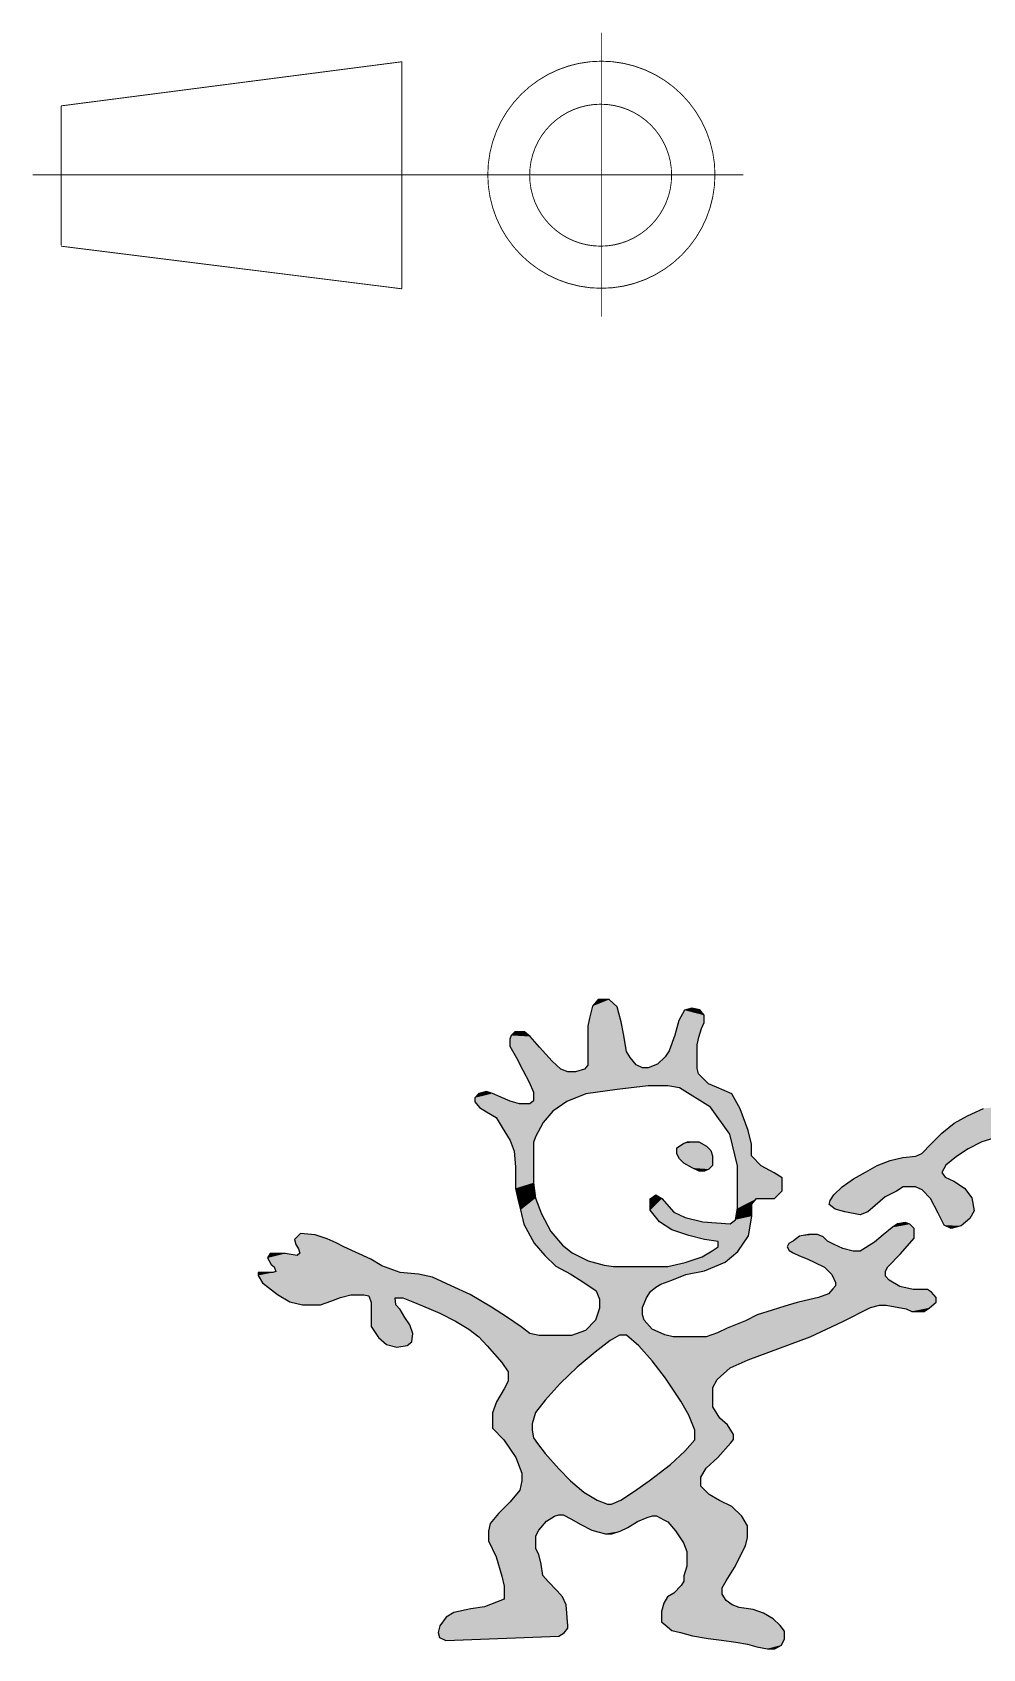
# Model space of a CAD drawing. Header units: millimetres. Extents: x 0 to 420, y 0 to 297.
# Drawn here: x 234.74 to 251.47, y 39.04 to 67.51 of the extents above; entities that cross this region are included whole.
import ezdxf

# ---------------------------------------------------------------- set-up
doc = ezdxf.new("R2010")
doc.units = ezdxf.units.MM
doc.header["$LTSCALE"] = 23.1
doc.linetypes.add('CENTER', pattern=[0.6, 0.375, -0.075, 0.075, -0.075])
doc.layers.get('0').update_dxf_attribs({"linetype": 'CONTINUOUS'})
doc.layers.add('DEFAULT_1', color=7, linetype='CENTER')

# ---------------------------------------------------------------- blocks, each defined once
blk = doc.blocks.new('SYMBOL_0_BL0', base_point=(251.187, 45.021))
at = {"color": 2, "linetype": 'CONTINUOUS'}
for p, q in [((244.698, 50.473), (244.602, 50.357)), ((244.891, 50.473), (244.698, 50.473)), ((245.032, 50.344), (244.891, 50.473)), ((244.55, 50.145), (244.518, 50.003)), ((244.602, 50.357), (244.55, 50.145)), ((245.064, 50.235), (245.032, 50.344)), ((245.104, 50.08), (245.064, 50.235)), ((246.119, 50.106), (246.049, 49.849)), ((246.222, 50.286), (246.119, 50.106)), ((246.351, 50.324), (246.222, 50.286)), ((246.492, 50.292), (246.351, 50.324)), ((246.569, 50.196), (246.492, 50.292)), ((246.569, 50.068), (246.569, 50.196)), ((243.169, 49.842), (243.143, 49.778)), ((243.233, 49.907), (243.169, 49.842)), ((243.4, 49.907), (243.233, 49.907)), ((243.503, 49.823), (243.4, 49.907)), ((243.664, 49.637), (243.503, 49.823)), ((244.518, 50.003), (244.518, 49.444)), ((245.143, 49.868), (245.104, 50.08)), ((245.2, 49.56), (245.143, 49.868)), ((246.049, 49.849), (245.952, 49.573)), ((246.473, 49.811), (246.518, 49.965)), ((246.518, 49.965), (246.569, 50.068)), ((243.143, 49.778), (243.143, 49.65)), ((243.143, 49.65), (243.259, 49.45)), ((243.888, 49.386), (243.664, 49.637)), ((245.265, 49.451), (245.2, 49.56)), ((245.952, 49.573), (245.882, 49.464)), ((246.441, 49.675), (246.473, 49.811)), ((246.441, 49.257), (246.441, 49.675)), ((243.259, 49.45), (243.374, 49.232)), ((244.043, 49.245), (243.888, 49.386)), ((244.518, 49.316), (244.46, 49.245)), ((244.518, 49.444), (244.518, 49.316)), ((245.368, 49.323), (245.265, 49.451)), ((245.483, 49.271), (245.368, 49.323)), ((245.58, 49.271), (245.483, 49.271)), ((245.747, 49.335), (245.58, 49.271)), ((245.882, 49.464), (245.747, 49.335)), ((246.467, 49.167), (246.441, 49.257)), ((243.374, 49.232), (243.484, 49.02)), ((243.484, 49.02), (243.561, 48.84)), ((244.165, 49.2), (244.043, 49.245)), ((244.3, 49.2), (244.165, 49.2)), ((244.46, 49.245), (244.3, 49.2)), ((246.64, 48.987), (246.467, 49.167)), ((246.781, 48.93), (246.64, 48.987)), ((242.596, 48.82), (242.526, 48.743)), ((242.526, 48.743), (242.526, 48.672)), ((242.731, 48.852), (242.596, 48.82)), ((242.84, 48.82), (242.731, 48.852)), ((242.975, 48.762), (242.84, 48.82)), ((243.149, 48.685), (242.975, 48.762)), ((243.316, 48.64), (243.149, 48.685)), ((243.561, 48.693), (243.496, 48.64)), ((243.561, 48.84), (243.561, 48.693)), ((244.146, 48.677), (243.902, 48.508)), ((244.484, 48.815), (244.146, 48.677)), ((245.035, 48.89), (244.484, 48.815)), ((245.581, 48.952), (245.035, 48.89)), ((245.924, 48.953), (245.581, 48.952)), ((246.133, 48.918), (245.924, 48.953)), ((246.679, 48.579), (246.133, 48.918)), ((247.051, 48.814), (246.781, 48.93)), ((247.199, 48.551), (247.051, 48.814)), ((242.526, 48.672), (242.609, 48.57)), ((242.609, 48.57), (242.731, 48.499)), ((242.731, 48.499), (242.905, 48.396)), ((242.905, 48.396), (243.008, 48.223)), ((243.496, 48.64), (243.316, 48.64)), ((243.902, 48.508), (243.732, 48.308)), ((247.021, 48.104), (246.679, 48.579)), ((247.341, 48.17), (247.199, 48.551)), ((250.967, 48.295), (251.203, 48.427)), ((251.203, 48.427), (251.487, 48.558)), ((243.008, 48.223), (243.149, 47.992)), ((243.732, 48.308), (243.595, 48.059)), ((247.399, 47.926), (247.341, 48.17)), ((250.564, 47.933), (250.752, 48.122)), ((250.752, 48.122), (250.967, 48.295)), ((243.149, 47.992), (243.22, 47.804)), ((243.595, 48.059), (243.559, 47.957)), ((243.559, 47.957), (243.559, 47.246)), ((246.087, 47.862), (246.204, 47.94)), ((246.087, 47.754), (246.087, 47.862)), ((246.204, 47.94), (246.275, 47.966)), ((246.275, 47.966), (246.473, 47.966)), ((246.473, 47.966), (246.609, 47.891)), ((246.609, 47.891), (246.684, 47.815)), ((247.155, 47.548), (247.021, 48.104)), ((247.399, 47.721), (247.399, 47.926)), ((250.398, 47.76), (250.564, 47.933)), ((251.217, 47.843), (251.009, 47.712)), ((251.453, 47.968), (251.217, 47.843)), ((251.744, 48.058), (251.453, 47.968)), ((243.22, 47.804), (243.245, 47.528)), ((246.134, 47.669), (246.087, 47.754)), ((246.211, 47.594), (246.134, 47.669)), ((246.354, 47.508), (246.211, 47.594)), ((246.714, 47.55), (246.649, 47.488)), ((246.684, 47.815), (246.714, 47.72)), ((246.714, 47.72), (246.714, 47.55)), ((247.155, 46.797), (247.155, 47.548)), ((247.572, 47.547), (247.399, 47.721)), ((247.797, 47.425), (247.572, 47.547)), ((249.406, 47.434), (249.614, 47.552)), ((249.614, 47.552), (249.843, 47.642)), ((249.843, 47.642), (250.065, 47.69)), ((250.065, 47.69), (250.294, 47.718)), ((250.294, 47.718), (250.398, 47.76)), ((250.822, 47.559), (250.752, 47.428)), ((251.009, 47.712), (250.822, 47.559)), ((243.245, 47.528), (243.245, 47.149)), ((246.48, 47.453), (246.354, 47.508)), ((246.575, 47.453), (246.48, 47.453)), ((246.649, 47.488), (246.575, 47.453)), ((247.938, 47.335), (247.797, 47.425)), ((247.938, 47.104), (247.938, 47.335)), ((248.997, 47.177), (249.198, 47.316)), ((249.198, 47.316), (249.406, 47.434)), ((250.752, 47.428), (250.808, 47.344)), ((250.808, 47.344), (250.96, 47.275)), ((250.96, 47.275), (251.148, 47.15)), ((243.245, 47.149), (243.278, 46.987)), ((243.278, 46.987), (243.335, 46.769)), ((243.559, 47.246), (243.595, 46.975)), ((243.595, 46.975), (243.701, 46.7)), ((245.617, 46.962), (245.715, 47.037)), ((245.715, 47.037), (245.821, 46.97)), ((245.821, 46.97), (246.03, 46.731)), ((247.803, 46.968), (247.938, 47.104)), ((248.782, 46.935), (248.851, 47.032)), ((248.851, 47.032), (248.997, 47.177)), ((249.753, 46.997), (249.58, 46.844)), ((249.954, 47.101), (249.753, 46.997)), ((250.072, 47.177), (249.954, 47.101)), ((250.287, 47.177), (250.072, 47.177)), ((250.405, 47.121), (250.287, 47.177)), ((250.551, 46.969), (250.405, 47.121)), ((250.689, 46.713), (250.551, 46.969)), ((251.148, 47.15), (251.279, 46.984)), ((251.279, 46.984), (251.321, 46.755)), ((243.335, 46.769), (243.393, 46.518)), ((243.701, 46.7), (243.866, 46.388)), ((245.617, 46.762), (245.617, 46.962)), ((245.781, 46.557), (245.617, 46.762)), ((246.03, 46.731), (246.234, 46.633)), ((247.119, 46.597), (247.155, 46.797)), ((247.405, 46.872), (247.488, 46.968)), ((247.405, 46.66), (247.405, 46.872)), ((247.488, 46.968), (247.803, 46.968)), ((248.768, 46.865), (248.782, 46.935)), ((248.873, 46.782), (248.768, 46.865)), ((249.046, 46.733), (248.873, 46.782)), ((249.316, 46.685), (249.046, 46.733)), ((249.448, 46.733), (249.316, 46.685)), ((249.58, 46.844), (249.448, 46.733)), ((250.793, 46.498), (250.689, 46.713)), ((251.321, 46.755), (251.245, 46.617)), ((243.393, 46.518), (243.573, 46.184)), ((245.995, 46.419), (245.781, 46.557)), ((246.297, 46.317), (245.995, 46.419)), ((246.234, 46.633), (246.545, 46.562)), ((246.545, 46.562), (247.022, 46.526)), ((247.022, 46.526), (247.119, 46.597)), ((247.347, 46.313), (247.405, 46.66)), ((249.874, 46.46), (249.72, 46.332)), ((249.971, 46.525), (249.874, 46.46)), ((250.105, 46.55), (249.971, 46.525)), ((250.189, 46.518), (250.105, 46.55)), ((250.266, 46.441), (250.189, 46.518)), ((250.266, 46.274), (250.266, 46.441)), ((250.918, 46.442), (250.793, 46.498)), ((251.091, 46.491), (250.918, 46.442)), ((251.245, 46.617), (251.091, 46.491)), ((239.457, 46.355), (239.354, 46.247)), ((239.354, 46.247), (239.375, 46.16)), ((239.375, 46.16), (239.421, 46.083)), ((239.719, 46.329), (239.457, 46.355)), ((239.925, 46.262), (239.719, 46.329)), ((240.084, 46.191), (239.925, 46.262)), ((240.223, 46.119), (240.084, 46.191)), ((240.696, 45.903), (240.223, 46.119)), ((243.573, 46.184), (243.759, 45.966)), ((243.866, 46.388), (244.07, 46.148)), ((244.07, 46.148), (244.239, 46.011)), ((246.572, 46.25), (246.297, 46.317)), ((246.812, 46.215), (246.572, 46.25)), ((246.71, 46.046), (246.812, 46.117)), ((246.812, 46.117), (246.812, 46.215)), ((247.16, 46.037), (247.347, 46.313)), ((248.055, 46.178), (248.029, 46.12)), ((248.029, 46.12), (248.061, 46.056)), ((248.138, 46.223), (248.055, 46.178)), ((248.247, 46.307), (248.138, 46.223)), ((248.402, 46.339), (248.247, 46.307)), ((248.562, 46.339), (248.402, 46.339)), ((248.659, 46.294), (248.562, 46.339)), ((248.736, 46.217), (248.659, 46.294)), ((248.858, 46.159), (248.736, 46.217)), ((249.006, 46.088), (248.858, 46.159)), ((249.566, 46.203), (249.315, 46.043)), ((249.72, 46.332), (249.566, 46.203)), ((250.022, 45.998), (250.266, 46.274)), ((238.927, 46), (238.875, 45.923)), ((238.875, 45.923), (238.942, 45.81)), ((239.045, 46), (238.927, 46)), ((239.189, 46), (239.045, 46)), ((239.401, 45.964), (239.189, 46)), ((239.447, 46.005), (239.401, 45.964)), ((239.421, 46.083), (239.447, 46.005)), ((240.892, 45.784), (240.696, 45.903)), ((243.759, 45.966), (243.952, 45.78)), ((244.239, 46.011), (244.523, 45.873)), ((244.523, 45.873), (244.803, 45.798)), ((245.924, 45.771), (246.234, 45.842)), ((246.234, 45.842), (246.532, 45.944)), ((246.532, 45.944), (246.71, 46.046)), ((246.575, 45.695), (246.936, 45.85)), ((246.936, 45.85), (247.16, 46.037)), ((248.061, 46.056), (248.132, 46.011)), ((248.132, 46.011), (248.247, 45.96)), ((248.247, 45.96), (248.382, 45.908)), ((248.382, 45.908), (248.517, 45.844)), ((248.517, 45.844), (248.684, 45.761)), ((249.187, 46.043), (249.006, 46.088)), ((249.315, 46.043), (249.187, 46.043)), ((249.803, 45.767), (250.022, 45.998)), ((238.798, 45.666), (238.711, 45.666)), ((238.711, 45.666), (238.711, 45.615)), ((238.711, 45.615), (238.788, 45.486)), ((238.891, 45.666), (238.798, 45.666)), ((238.973, 45.666), (238.891, 45.666)), ((238.942, 45.81), (238.994, 45.764)), ((239.024, 45.687), (238.973, 45.666)), ((238.994, 45.764), (239.024, 45.687)), ((241.212, 45.666), (240.892, 45.784)), ((241.535, 45.635), (241.212, 45.666)), ((241.782, 45.583), (241.535, 45.635)), ((242.111, 45.434), (241.782, 45.583)), ((243.952, 45.78), (244.209, 45.645)), ((244.209, 45.645), (244.415, 45.516)), ((244.803, 45.798), (244.972, 45.771)), ((244.972, 45.771), (245.924, 45.771)), ((245.997, 45.534), (246.241, 45.631)), ((246.241, 45.631), (246.575, 45.695)), ((248.684, 45.761), (248.813, 45.631)), ((248.813, 45.631), (248.878, 45.49)), ((249.758, 45.689), (249.803, 45.767)), ((249.758, 45.605), (249.758, 45.689)), ((249.823, 45.534), (249.758, 45.605)), ((238.788, 45.486), (239.056, 45.28)), ((239.056, 45.28), (239.272, 45.151)), ((240.161, 45.228), (240.346, 45.275)), ((240.346, 45.275), (240.573, 45.275)), ((240.573, 45.275), (240.66, 45.254)), ((242.446, 45.28), (242.111, 45.434)), ((242.821, 45.059), (242.446, 45.28)), ((244.415, 45.516), (244.665, 45.343)), ((244.665, 45.343), (244.725, 45.197)), ((245.553, 45.219), (245.624, 45.335)), ((245.624, 45.335), (245.714, 45.406)), ((245.714, 45.406), (245.804, 45.464)), ((245.804, 45.464), (245.997, 45.534)), ((248.755, 45.291), (248.582, 45.226)), ((248.833, 45.381), (248.755, 45.291)), ((248.878, 45.432), (248.833, 45.381)), ((248.878, 45.49), (248.878, 45.432)), ((250.009, 45.419), (249.823, 45.534)), ((250.247, 45.367), (250.009, 45.419)), ((250.497, 45.367), (250.247, 45.367)), ((250.568, 45.322), (250.497, 45.367)), ((250.651, 45.226), (250.568, 45.322)), ((239.272, 45.151), (239.493, 45.1)), ((239.493, 45.1), (239.812, 45.1)), ((239.812, 45.1), (239.992, 45.162)), ((239.992, 45.162), (240.161, 45.228)), ((240.66, 45.254), (240.701, 45.141)), ((240.701, 45.141), (240.701, 44.884)), ((241.126, 45.219), (241.26, 45.219)), ((241.139, 45.095), (241.126, 45.219)), ((241.211, 45.013), (241.139, 45.095)), ((241.298, 44.874), (241.211, 45.013)), ((241.26, 45.219), (241.434, 45.149)), ((241.434, 45.149), (241.607, 45.08)), ((241.607, 45.08), (241.91, 44.948)), ((243.083, 44.884), (242.821, 45.059)), ((244.725, 45.038), (244.653, 44.827)), ((244.725, 45.197), (244.725, 45.038)), ((245.483, 45.052), (245.553, 45.219)), ((245.483, 44.924), (245.483, 45.052)), ((247.765, 45.002), (247.502, 44.924)), ((247.984, 45.072), (247.765, 45.002)), ((248.202, 45.136), (247.984, 45.072)), ((248.428, 45.194), (248.202, 45.136)), ((248.582, 45.226), (248.428, 45.194)), ((249.006, 44.802), (249.494, 45.052)), ((249.494, 45.052), (249.654, 45.091)), ((249.654, 45.091), (249.77, 45.091)), ((249.77, 45.091), (250.125, 45.027)), ((250.125, 45.027), (250.221, 44.982)), ((250.221, 44.982), (250.439, 44.982)), ((250.439, 44.982), (250.536, 45.046)), ((250.536, 45.046), (250.651, 45.143)), ((250.651, 45.143), (250.651, 45.226)), ((240.701, 44.884), (240.701, 44.714)), ((240.701, 44.714), (240.83, 44.524)), ((241.381, 44.745), (241.298, 44.874)), ((241.437, 44.591), (241.381, 44.745)), ((241.91, 44.948), (242.187, 44.807)), ((242.187, 44.807), (242.422, 44.671)), ((243.342, 44.709), (243.083, 44.884)), ((243.496, 44.591), (243.342, 44.709)), ((244.653, 44.827), (244.478, 44.647)), ((245.508, 44.828), (245.483, 44.924)), ((245.65, 44.667), (245.508, 44.828)), ((247.295, 44.815), (246.974, 44.686)), ((247.502, 44.924), (247.295, 44.815)), ((248.434, 44.532), (249.006, 44.802)), ((240.83, 44.524), (240.974, 44.401)), ((241.339, 44.38), (241.417, 44.447)), ((241.417, 44.447), (241.437, 44.591)), ((242.422, 44.671), (242.599, 44.536)), ((242.599, 44.536), (242.748, 44.377)), ((243.661, 44.555), (243.496, 44.591)), ((243.99, 44.555), (243.661, 44.555)), ((244.231, 44.555), (243.99, 44.555)), ((244.478, 44.647), (244.231, 44.555)), ((244.909, 44.468), (244.645, 44.264)), ((245.078, 44.565), (244.909, 44.468)), ((245.201, 44.566), (245.078, 44.565)), ((245.414, 44.373), (245.201, 44.566)), ((245.875, 44.571), (245.65, 44.667)), ((246.023, 44.532), (245.875, 44.571)), ((246.601, 44.532), (246.023, 44.532)), ((246.801, 44.603), (246.601, 44.532)), ((246.974, 44.686), (246.801, 44.603)), ((247.34, 44.127), (248.434, 44.532)), ((240.974, 44.401), (241.154, 44.35)), ((241.154, 44.35), (241.339, 44.38)), ((242.748, 44.377), (243.002, 44.083)), ((244.645, 44.264), (244.331, 43.999)), ((245.652, 44.114), (245.414, 44.373)), ((247.025, 43.986), (247.34, 44.127)), ((243.002, 44.083), (243.115, 43.919)), ((243.115, 43.919), (243.115, 43.752)), ((244.331, 43.999), (244.03, 43.71)), ((245.886, 43.807), (245.652, 44.114)), ((246.794, 43.78), (247.025, 43.986)), ((243.043, 43.616), (242.912, 43.389)), ((243.115, 43.752), (243.043, 43.616)), ((244.03, 43.71), (243.765, 43.421)), ((246.153, 43.4), (245.886, 43.807)), ((246.717, 43.644), (246.794, 43.78)), ((246.717, 43.303), (246.717, 43.644)), ((242.912, 43.389), (242.84, 43.198)), ((243.765, 43.421), (243.597, 43.204)), ((246.297, 43.157), (246.153, 43.4)), ((246.845, 43.104), (246.717, 43.303)), ((242.84, 43.198), (242.84, 42.925)), ((243.597, 43.204), (243.537, 43)), ((243.537, 43), (243.537, 42.891)), ((246.402, 42.888), (246.297, 43.157)), ((246.98, 42.982), (246.845, 43.104)), ((242.84, 42.925), (243.041, 42.717)), ((243.041, 42.717), (243.249, 42.41)), ((243.537, 42.891), (243.561, 42.755)), ((243.561, 42.755), (243.632, 42.654)), ((246.228, 42.521), (246.402, 42.72)), ((246.402, 42.72), (246.402, 42.888)), ((247.083, 42.815), (246.98, 42.982)), ((247.038, 42.667), (247.083, 42.725)), ((247.083, 42.725), (247.083, 42.815)), ((243.632, 42.654), (243.766, 42.482)), ((243.766, 42.482), (244.01, 42.208)), ((245.975, 42.288), (246.228, 42.521)), ((246.807, 42.41), (247.038, 42.667)), ((243.249, 42.41), (243.355, 42.135)), ((243.355, 42.135), (243.355, 41.999)), ((244.01, 42.208), (244.213, 41.995)), ((245.597, 41.995), (245.975, 42.288)), ((246.505, 42.062), (246.601, 42.218)), ((246.601, 42.218), (246.807, 42.41)), ((243.355, 41.999), (243.323, 41.832)), ((244.213, 41.995), (244.446, 41.797)), ((245.324, 41.807), (245.597, 41.995)), ((246.505, 41.901), (246.505, 42.062)), ((246.653, 41.76), (246.505, 41.901)), ((243.152, 41.628), (242.944, 41.424)), ((243.323, 41.832), (243.152, 41.628)), ((244.446, 41.797), (244.684, 41.658)), ((244.684, 41.658), (244.863, 41.588)), ((244.863, 41.588), (244.932, 41.588)), ((244.932, 41.588), (245.101, 41.658)), ((245.101, 41.658), (245.324, 41.807)), ((246.839, 41.651), (246.653, 41.76)), ((247.051, 41.548), (246.839, 41.651)), ((242.944, 41.424), (242.799, 41.246)), ((243.657, 41.131), (243.791, 41.285)), ((243.791, 41.285), (243.933, 41.375)), ((243.933, 41.375), (244.01, 41.401)), ((244.01, 41.401), (244.081, 41.401)), ((244.081, 41.401), (244.228, 41.324)), ((244.228, 41.324), (244.383, 41.234)), ((245.225, 41.176), (245.393, 41.279)), ((245.393, 41.279), (245.56, 41.35)), ((245.56, 41.35), (245.656, 41.382)), ((245.656, 41.382), (245.727, 41.382)), ((245.727, 41.382), (245.855, 41.311)), ((245.855, 41.311), (245.926, 41.273)), ((247.231, 41.375), (247.051, 41.548)), ((247.327, 41.208), (247.231, 41.375)), ((242.799, 41.246), (242.768, 41.109)), ((242.768, 41.109), (242.768, 40.941)), ((243.605, 41.028), (243.657, 41.131)), ((243.605, 40.802), (243.605, 41.028)), ((244.383, 41.234), (244.588, 41.131)), ((244.588, 41.131), (244.691, 41.099)), ((244.691, 41.099), (244.826, 41.067)), ((244.826, 41.067), (244.942, 41.067)), ((244.942, 41.067), (245.089, 41.112)), ((245.089, 41.112), (245.225, 41.176)), ((245.926, 41.273), (246.061, 41.118)), ((246.061, 41.118), (246.202, 40.905)), ((247.295, 40.855), (247.327, 41.002)), ((247.327, 41.002), (247.327, 41.208)), ((242.768, 40.941), (242.901, 40.661)), ((243.657, 40.699), (243.605, 40.802)), ((246.202, 40.905), (246.26, 40.751)), ((246.26, 40.751), (246.26, 40.494)), ((247.103, 40.474), (247.295, 40.855)), ((242.901, 40.661), (243.003, 40.317)), ((243.695, 40.532), (243.657, 40.699)), ((243.727, 40.333), (243.695, 40.532)), ((246.26, 40.494), (246.209, 40.327)), ((246.955, 40.237), (247.103, 40.474)), ((243.003, 40.317), (243.043, 40.145)), ((243.043, 40.145), (243.043, 39.915)), ((243.817, 40.224), (243.727, 40.333)), ((243.978, 40.063), (243.817, 40.224)), ((246.164, 40.154), (246.035, 40.019)), ((246.209, 40.231), (246.164, 40.154)), ((246.209, 40.327), (246.209, 40.231)), ((246.884, 40.115), (246.955, 40.237)), ((243.043, 39.915), (242.7, 39.776)), ((244.074, 39.954), (243.978, 40.063)), ((244.138, 39.813), (244.074, 39.954)), ((245.92, 39.955), (245.855, 39.846)), ((246.035, 40.019), (245.92, 39.955)), ((246.884, 39.999), (246.884, 40.115)), ((246.955, 39.89), (246.884, 39.999)), ((247.058, 39.813), (246.955, 39.89)), ((242.023, 39.594), (241.914, 39.447)), ((242.158, 39.678), (242.023, 39.594)), ((242.458, 39.743), (242.158, 39.678)), ((242.7, 39.776), (242.458, 39.743)), ((244.164, 39.447), (244.138, 39.813)), ((245.855, 39.846), (245.817, 39.697)), ((245.817, 39.697), (245.817, 39.517)), ((247.18, 39.768), (247.058, 39.813)), ((247.43, 39.729), (247.18, 39.768)), ((247.61, 39.665), (247.43, 39.729)), ((247.784, 39.569), (247.61, 39.665)), ((247.906, 39.453), (247.784, 39.569)), ((241.914, 39.447), (241.882, 39.325)), ((241.882, 39.325), (241.908, 39.241)), ((244.01, 39.26), (244.1, 39.318)), ((244.1, 39.318), (244.164, 39.402)), ((244.164, 39.402), (244.164, 39.447)), ((245.817, 39.517), (245.881, 39.459)), ((245.881, 39.459), (245.997, 39.363)), ((245.997, 39.363), (246.151, 39.325)), ((246.151, 39.325), (246.363, 39.267)), ((247.983, 39.35), (247.906, 39.453)), ((247.983, 39.215), (247.983, 39.35)), ((241.908, 39.241), (242.017, 39.183)), ((242.017, 39.183), (244.01, 39.26)), ((246.363, 39.267), (246.634, 39.222)), ((246.634, 39.222), (246.871, 39.19)), ((246.871, 39.19), (247.122, 39.158)), ((247.122, 39.158), (247.328, 39.119)), ((247.328, 39.119), (247.495, 39.074)), ((247.495, 39.074), (247.681, 39.042)), ((247.681, 39.042), (247.81, 39.042)), ((247.81, 39.042), (247.925, 39.106)), ((247.925, 39.106), (247.983, 39.215))]:
    blk.add_line(p, q, dxfattribs=at)
at = {"color": 7, "linetype": 'CONTINUOUS'}
for points in [[(244.602, 50.357), (244.698, 50.473), (244.891, 50.473)], [(244.891, 50.473), (245.032, 50.344), (244.602, 50.357)], [(244.518, 50.003), (244.55, 50.145), (245.104, 50.08)], [(244.55, 50.145), (244.602, 50.357), (245.032, 50.344)], [(245.064, 50.235), (244.55, 50.145), (245.032, 50.344)], [(245.064, 50.235), (245.104, 50.08), (244.55, 50.145)], [(246.049, 49.849), (246.119, 50.106), (246.569, 50.068)], [(246.119, 50.106), (246.222, 50.286), (246.569, 50.196)], [(246.569, 50.196), (246.569, 50.068), (246.119, 50.106)], [(246.222, 50.286), (246.351, 50.324), (246.492, 50.292)], [(246.492, 50.292), (246.569, 50.196), (246.222, 50.286)], [(243.143, 49.778), (243.169, 49.842), (243.503, 49.823)], [(243.143, 49.778), (243.503, 49.823), (243.143, 49.65)], [(243.503, 49.823), (243.664, 49.637), (243.143, 49.65)], [(243.169, 49.842), (243.233, 49.907), (243.4, 49.907)], [(243.4, 49.907), (243.503, 49.823), (243.169, 49.842)], [(245.104, 50.08), (245.143, 49.868), (244.518, 50.003)], [(244.518, 49.444), (244.518, 50.003), (245.143, 49.868)], [(245.2, 49.56), (244.518, 49.444), (245.143, 49.868)], [(245.952, 49.573), (246.049, 49.849), (246.473, 49.811)], [(246.518, 49.965), (246.049, 49.849), (246.569, 50.068)], [(246.518, 49.965), (246.473, 49.811), (246.049, 49.849)], [(243.259, 49.45), (243.143, 49.65), (243.664, 49.637)], [(243.664, 49.637), (243.888, 49.386), (243.259, 49.45)], [(245.265, 49.451), (244.518, 49.444), (245.2, 49.56)], [(245.882, 49.464), (246.441, 49.675), (245.747, 49.335)], [(246.441, 49.675), (246.441, 49.257), (245.747, 49.335)], [(245.952, 49.573), (246.441, 49.675), (245.882, 49.464)], [(246.441, 49.675), (245.952, 49.573), (246.473, 49.811)], [(243.374, 49.232), (243.259, 49.45), (243.888, 49.386)], [(244.043, 49.245), (243.374, 49.232), (243.888, 49.386)], [(244.46, 49.245), (246.441, 49.257), (244.3, 49.2)], [(246.441, 49.257), (246.467, 49.167), (244.3, 49.2)], [(244.46, 49.245), (244.518, 49.316), (245.483, 49.271)], [(246.441, 49.257), (244.46, 49.245), (245.58, 49.271)], [(245.58, 49.271), (244.46, 49.245), (245.483, 49.271)], [(245.265, 49.451), (245.368, 49.323), (244.518, 49.444)], [(244.518, 49.316), (244.518, 49.444), (245.368, 49.323)], [(245.368, 49.323), (245.483, 49.271), (244.518, 49.316)], [(245.58, 49.271), (245.747, 49.335), (246.441, 49.257)], [(244.043, 49.245), (244.165, 49.2), (243.374, 49.232)], [(243.484, 49.02), (243.374, 49.232), (244.165, 49.2)], [(246.467, 49.167), (243.484, 49.02), (244.3, 49.2)], [(244.3, 49.2), (243.484, 49.02), (244.165, 49.2)], [(246.467, 49.167), (246.64, 48.987), (243.484, 49.02)], [(246.64, 48.987), (245.581, 48.952), (243.484, 49.02)], [(243.561, 48.84), (243.484, 49.02), (245.581, 48.952)], [(245.924, 48.953), (245.581, 48.952), (246.64, 48.987)], [(246.64, 48.987), (246.781, 48.93), (245.924, 48.953)], [(242.975, 48.762), (242.526, 48.743), (242.84, 48.82)], [(242.526, 48.743), (242.596, 48.82), (242.84, 48.82)], [(242.975, 48.762), (243.149, 48.685), (242.526, 48.743)], [(242.526, 48.672), (242.526, 48.743), (243.149, 48.685)], [(243.149, 48.685), (243.316, 48.64), (242.526, 48.672)], [(242.731, 48.852), (242.84, 48.82), (242.596, 48.82)], [(243.496, 48.64), (244.146, 48.677), (242.609, 48.57)], [(244.146, 48.677), (243.902, 48.508), (242.609, 48.57)], [(243.496, 48.64), (243.561, 48.693), (244.146, 48.677)], [(245.035, 48.89), (243.561, 48.84), (245.581, 48.952)], [(245.035, 48.89), (244.484, 48.815), (243.561, 48.84)], [(243.561, 48.693), (243.561, 48.84), (244.484, 48.815)], [(244.484, 48.815), (244.146, 48.677), (243.561, 48.693)], [(246.133, 48.918), (245.924, 48.953), (246.781, 48.93)], [(246.781, 48.93), (247.051, 48.814), (246.133, 48.918)], [(246.679, 48.579), (246.133, 48.918), (247.051, 48.814)], [(247.051, 48.814), (247.199, 48.551), (246.679, 48.579)], [(251.203, 48.427), (253.727, 48.746), (250.967, 48.295)], [(253.727, 48.746), (253.689, 48.241), (250.967, 48.295)], [(251.487, 48.558), (253.727, 48.746), (251.203, 48.427)], [(242.609, 48.57), (242.526, 48.672), (243.316, 48.64)], [(243.496, 48.64), (242.609, 48.57), (243.316, 48.64)], [(242.731, 48.499), (242.609, 48.57), (243.902, 48.508)], [(242.731, 48.499), (243.902, 48.508), (242.905, 48.396)], [(243.902, 48.508), (243.732, 48.308), (242.905, 48.396)], [(243.008, 48.223), (242.905, 48.396), (243.732, 48.308)], [(247.021, 48.104), (246.679, 48.579), (247.199, 48.551)], [(247.341, 48.17), (247.021, 48.104), (247.199, 48.551)], [(243.732, 48.308), (243.595, 48.059), (243.008, 48.223)], [(243.149, 47.992), (243.008, 48.223), (243.595, 48.059)], [(247.341, 48.17), (247.399, 47.926), (247.021, 48.104)], [(250.564, 47.933), (250.752, 48.122), (251.98, 48.114)], [(251.744, 48.058), (250.564, 47.933), (251.98, 48.114)], [(250.752, 48.122), (250.967, 48.295), (253.689, 48.241)], [(252.376, 48.141), (250.752, 48.122), (253.689, 48.241)], [(252.376, 48.141), (251.98, 48.114), (250.752, 48.122)], [(243.595, 48.059), (243.559, 47.957), (243.149, 47.992)], [(243.22, 47.804), (243.149, 47.992), (243.559, 47.957)], [(243.22, 47.804), (243.559, 47.957), (243.245, 47.528)], [(243.559, 47.957), (243.559, 47.246), (243.245, 47.528)], [(246.087, 47.862), (246.204, 47.94), (246.609, 47.891)], [(246.609, 47.891), (246.684, 47.815), (246.087, 47.862)], [(246.087, 47.754), (246.087, 47.862), (246.684, 47.815)], [(246.204, 47.94), (246.275, 47.966), (246.473, 47.966)], [(246.473, 47.966), (246.609, 47.891), (246.204, 47.94)], [(247.155, 47.548), (247.021, 48.104), (247.399, 47.926)], [(247.399, 47.721), (247.155, 47.548), (247.399, 47.926)], [(250.398, 47.76), (251.217, 47.843), (250.294, 47.718)], [(251.217, 47.843), (251.009, 47.712), (250.294, 47.718)], [(250.398, 47.76), (250.564, 47.933), (251.217, 47.843)], [(251.453, 47.968), (250.564, 47.933), (251.744, 48.058)], [(251.453, 47.968), (251.217, 47.843), (250.564, 47.933)], [(246.684, 47.815), (246.714, 47.72), (246.087, 47.754)], [(246.134, 47.669), (246.087, 47.754), (246.714, 47.72)], [(246.134, 47.669), (246.714, 47.72), (246.211, 47.594)], [(246.714, 47.72), (246.714, 47.55), (246.211, 47.594)], [(246.354, 47.508), (246.211, 47.594), (246.714, 47.55)], [(246.714, 47.55), (246.649, 47.488), (246.354, 47.508)], [(247.399, 47.721), (247.572, 47.547), (247.155, 47.548)], [(247.155, 46.797), (247.155, 47.548), (247.572, 47.547)], [(247.797, 47.425), (247.155, 46.797), (247.572, 47.547)], [(249.614, 47.552), (250.822, 47.559), (249.406, 47.434)], [(250.822, 47.559), (250.752, 47.428), (249.406, 47.434)], [(249.614, 47.552), (249.843, 47.642), (250.822, 47.559)], [(250.065, 47.69), (251.009, 47.712), (249.843, 47.642)], [(251.009, 47.712), (250.822, 47.559), (249.843, 47.642)], [(250.065, 47.69), (250.294, 47.718), (251.009, 47.712)], [(243.245, 47.149), (243.245, 47.528), (243.559, 47.246)], [(246.48, 47.453), (246.354, 47.508), (246.649, 47.488)], [(246.649, 47.488), (246.575, 47.453), (246.48, 47.453)], [(247.938, 47.335), (247.155, 46.797), (247.797, 47.425)], [(247.488, 46.968), (247.155, 46.797), (247.938, 47.335)], [(247.938, 47.104), (247.488, 46.968), (247.938, 47.335)], [(248.997, 47.177), (249.198, 47.316), (250.96, 47.275)], [(248.997, 47.177), (250.96, 47.275), (250.072, 47.177)], [(249.198, 47.316), (249.406, 47.434), (250.752, 47.428)], [(250.808, 47.344), (249.198, 47.316), (250.752, 47.428)], [(250.808, 47.344), (250.96, 47.275), (249.198, 47.316)], [(250.072, 47.177), (250.96, 47.275), (250.287, 47.177)], [(250.96, 47.275), (251.148, 47.15), (250.287, 47.177)], [(243.245, 47.149), (243.559, 47.246), (243.278, 46.987)], [(243.559, 47.246), (243.595, 46.975), (243.278, 46.987)], [(243.335, 46.769), (243.278, 46.987), (243.595, 46.975)], [(243.595, 46.975), (243.701, 46.7), (243.335, 46.769)], [(245.617, 46.962), (245.715, 47.037), (245.821, 46.97)], [(245.617, 46.962), (245.821, 46.97), (245.617, 46.762)], [(245.821, 46.97), (246.03, 46.731), (245.617, 46.762)], [(247.938, 47.104), (247.803, 46.968), (247.488, 46.968)], [(248.782, 46.935), (249.753, 46.997), (248.768, 46.865)], [(249.753, 46.997), (249.58, 46.844), (248.768, 46.865)], [(248.782, 46.935), (248.851, 47.032), (249.753, 46.997)], [(249.954, 47.101), (248.851, 47.032), (250.072, 47.177)], [(248.851, 47.032), (248.997, 47.177), (250.072, 47.177)], [(249.954, 47.101), (249.753, 46.997), (248.851, 47.032)], [(250.405, 47.121), (250.287, 47.177), (251.148, 47.15)], [(251.148, 47.15), (251.279, 46.984), (250.405, 47.121)], [(250.551, 46.969), (250.405, 47.121), (251.279, 46.984)], [(251.279, 46.984), (251.321, 46.755), (250.551, 46.969)], [(250.689, 46.713), (250.551, 46.969), (251.321, 46.755)], [(243.393, 46.518), (243.335, 46.769), (243.701, 46.7)], [(243.701, 46.7), (243.866, 46.388), (243.393, 46.518)], [(245.781, 46.557), (245.617, 46.762), (246.03, 46.731)], [(246.234, 46.633), (245.781, 46.557), (246.03, 46.731)], [(247.119, 46.597), (247.155, 46.797), (247.405, 46.66)], [(247.405, 46.872), (247.155, 46.797), (247.488, 46.968)], [(247.405, 46.872), (247.405, 46.66), (247.155, 46.797)], [(248.873, 46.782), (248.768, 46.865), (249.58, 46.844)], [(248.873, 46.782), (249.58, 46.844), (249.046, 46.733)], [(249.58, 46.844), (249.448, 46.733), (249.046, 46.733)], [(249.316, 46.685), (249.046, 46.733), (249.448, 46.733)], [(251.321, 46.755), (251.245, 46.617), (250.689, 46.713)], [(250.793, 46.498), (250.689, 46.713), (251.245, 46.617)], [(243.573, 46.184), (243.393, 46.518), (243.866, 46.388)], [(246.545, 46.562), (245.781, 46.557), (246.234, 46.633)], [(246.545, 46.562), (247.022, 46.526), (245.781, 46.557)], [(245.995, 46.419), (245.781, 46.557), (247.022, 46.526)], [(245.995, 46.419), (247.022, 46.526), (246.297, 46.317)], [(246.297, 46.317), (247.022, 46.526), (247.347, 46.313)], [(247.119, 46.597), (247.405, 46.66), (247.022, 46.526)], [(247.405, 46.66), (247.347, 46.313), (247.022, 46.526)], [(249.72, 46.332), (249.874, 46.46), (250.266, 46.441)], [(250.266, 46.441), (250.266, 46.274), (249.72, 46.332)], [(249.874, 46.46), (249.971, 46.525), (250.189, 46.518)], [(250.189, 46.518), (250.266, 46.441), (249.874, 46.46)], [(250.105, 46.55), (250.189, 46.518), (249.971, 46.525)], [(251.245, 46.617), (251.091, 46.491), (250.793, 46.498)], [(250.918, 46.442), (250.793, 46.498), (251.091, 46.491)], [(239.354, 46.247), (239.457, 46.355), (239.719, 46.329)], [(239.925, 46.262), (239.354, 46.247), (239.719, 46.329)], [(239.925, 46.262), (240.084, 46.191), (239.354, 46.247)], [(239.375, 46.16), (239.354, 46.247), (240.084, 46.191)], [(240.084, 46.191), (240.223, 46.119), (239.375, 46.16)], [(239.421, 46.083), (239.375, 46.16), (240.223, 46.119)], [(239.447, 46.005), (240.223, 46.119), (239.401, 45.964)], [(240.223, 46.119), (240.696, 45.903), (239.401, 45.964)], [(239.421, 46.083), (240.223, 46.119), (239.447, 46.005)], [(243.866, 46.388), (244.07, 46.148), (243.573, 46.184)], [(243.759, 45.966), (243.573, 46.184), (244.07, 46.148)], [(244.239, 46.011), (243.759, 45.966), (244.07, 46.148)], [(246.572, 46.25), (246.297, 46.317), (247.347, 46.313)], [(246.572, 46.25), (247.347, 46.313), (246.812, 46.215)], [(246.812, 46.117), (247.347, 46.313), (246.71, 46.046)], [(247.347, 46.313), (247.16, 46.037), (246.71, 46.046)], [(246.812, 46.215), (247.347, 46.313), (246.812, 46.117)], [(248.029, 46.12), (248.055, 46.178), (248.858, 46.159)], [(248.858, 46.159), (249.006, 46.088), (248.029, 46.12)], [(248.061, 46.056), (248.029, 46.12), (249.006, 46.088)], [(248.055, 46.178), (248.138, 46.223), (248.736, 46.217)], [(248.736, 46.217), (248.858, 46.159), (248.055, 46.178)], [(248.138, 46.223), (248.247, 46.307), (248.659, 46.294)], [(248.659, 46.294), (248.736, 46.217), (248.138, 46.223)], [(248.247, 46.307), (248.402, 46.339), (248.562, 46.339)], [(248.562, 46.339), (248.659, 46.294), (248.247, 46.307)], [(249.566, 46.203), (250.266, 46.274), (249.315, 46.043)], [(250.266, 46.274), (250.022, 45.998), (249.315, 46.043)], [(249.566, 46.203), (249.72, 46.332), (250.266, 46.274)], [(239.401, 45.964), (238.875, 45.923), (239.189, 46)], [(239.189, 46), (238.875, 45.923), (239.045, 46)], [(238.875, 45.923), (238.927, 46), (239.045, 46)], [(238.875, 45.923), (239.401, 45.964), (240.696, 45.903)], [(238.942, 45.81), (238.875, 45.923), (240.696, 45.903)], [(240.696, 45.903), (240.892, 45.784), (238.942, 45.81)], [(244.239, 46.011), (244.523, 45.873), (243.759, 45.966)], [(243.952, 45.78), (243.759, 45.966), (244.523, 45.873)], [(244.803, 45.798), (243.952, 45.78), (244.523, 45.873)], [(246.234, 45.842), (246.936, 45.85), (245.924, 45.771)], [(246.936, 45.85), (246.575, 45.695), (245.924, 45.771)], [(246.234, 45.842), (246.532, 45.944), (246.936, 45.85)], [(246.532, 45.944), (246.71, 46.046), (247.16, 46.037)], [(247.16, 46.037), (246.936, 45.85), (246.532, 45.944)], [(249.006, 46.088), (249.187, 46.043), (248.061, 46.056)], [(248.132, 46.011), (248.061, 46.056), (249.187, 46.043)], [(249.315, 46.043), (248.132, 46.011), (249.187, 46.043)], [(248.132, 46.011), (249.315, 46.043), (250.022, 45.998)], [(248.247, 45.96), (248.132, 46.011), (250.022, 45.998)], [(248.247, 45.96), (250.022, 45.998), (248.382, 45.908)], [(248.382, 45.908), (250.022, 45.998), (248.517, 45.844)], [(250.022, 45.998), (249.803, 45.767), (248.517, 45.844)], [(248.684, 45.761), (248.517, 45.844), (249.803, 45.767)], [(241.535, 45.635), (238.711, 45.615), (241.212, 45.666)], [(241.212, 45.666), (238.711, 45.615), (238.973, 45.666)], [(238.973, 45.666), (238.711, 45.615), (238.891, 45.666)], [(238.891, 45.666), (238.711, 45.615), (238.798, 45.666)], [(238.711, 45.615), (238.711, 45.666), (238.798, 45.666)], [(241.535, 45.635), (241.782, 45.583), (238.711, 45.615)], [(238.788, 45.486), (238.711, 45.615), (241.782, 45.583)], [(241.782, 45.583), (242.111, 45.434), (238.788, 45.486)], [(238.994, 45.764), (238.942, 45.81), (240.892, 45.784)], [(239.024, 45.687), (240.892, 45.784), (238.973, 45.666)], [(240.892, 45.784), (241.212, 45.666), (238.973, 45.666)], [(238.994, 45.764), (240.892, 45.784), (239.024, 45.687)], [(244.803, 45.798), (244.972, 45.771), (243.952, 45.78)], [(244.209, 45.645), (243.952, 45.78), (244.972, 45.771)], [(246.575, 45.695), (244.209, 45.645), (245.924, 45.771)], [(245.924, 45.771), (244.209, 45.645), (244.972, 45.771)], [(246.575, 45.695), (246.241, 45.631), (244.209, 45.645)], [(244.415, 45.516), (244.209, 45.645), (246.241, 45.631)], [(245.997, 45.534), (244.415, 45.516), (246.241, 45.631)], [(249.803, 45.767), (249.758, 45.689), (248.684, 45.761)], [(248.813, 45.631), (248.684, 45.761), (249.758, 45.689)], [(249.758, 45.689), (249.758, 45.605), (248.813, 45.631)], [(248.878, 45.49), (248.813, 45.631), (249.758, 45.605)], [(249.823, 45.534), (248.878, 45.49), (249.758, 45.605)], [(239.056, 45.28), (238.788, 45.486), (242.111, 45.434)], [(242.446, 45.28), (239.056, 45.28), (242.111, 45.434)], [(239.272, 45.151), (239.056, 45.28), (240.346, 45.275)], [(239.056, 45.28), (242.446, 45.28), (240.346, 45.275)], [(240.161, 45.228), (239.272, 45.151), (240.346, 45.275)], [(240.346, 45.275), (242.446, 45.28), (240.573, 45.275)], [(240.573, 45.275), (242.446, 45.28), (240.66, 45.254)], [(240.66, 45.254), (242.446, 45.28), (241.126, 45.219)], [(241.126, 45.219), (242.446, 45.28), (241.26, 45.219)], [(241.26, 45.219), (242.446, 45.28), (241.434, 45.149)], [(241.434, 45.149), (242.446, 45.28), (241.607, 45.08)], [(242.446, 45.28), (242.821, 45.059), (241.607, 45.08)], [(245.997, 45.534), (245.804, 45.464), (244.415, 45.516)], [(244.665, 45.343), (244.415, 45.516), (245.804, 45.464)], [(245.714, 45.406), (244.665, 45.343), (245.804, 45.464)], [(245.714, 45.406), (245.624, 45.335), (244.665, 45.343)], [(244.725, 45.197), (244.665, 45.343), (245.624, 45.335)], [(245.553, 45.219), (244.725, 45.197), (245.624, 45.335)], [(248.755, 45.291), (250.568, 45.322), (248.582, 45.226)], [(250.568, 45.322), (250.651, 45.226), (248.582, 45.226)], [(248.755, 45.291), (248.833, 45.381), (250.247, 45.367)], [(250.568, 45.322), (248.755, 45.291), (250.497, 45.367)], [(250.497, 45.367), (248.755, 45.291), (250.247, 45.367)], [(248.833, 45.381), (248.878, 45.432), (250.009, 45.419)], [(250.009, 45.419), (250.247, 45.367), (248.833, 45.381)], [(248.878, 45.49), (249.823, 45.534), (248.878, 45.432)], [(249.823, 45.534), (250.009, 45.419), (248.878, 45.432)], [(239.992, 45.162), (239.272, 45.151), (240.161, 45.228)], [(239.272, 45.151), (239.992, 45.162), (239.493, 45.1)], [(239.992, 45.162), (239.812, 45.1), (239.493, 45.1)], [(240.701, 45.141), (240.66, 45.254), (241.126, 45.219)], [(241.126, 45.219), (241.139, 45.095), (240.701, 45.141)], [(240.701, 44.884), (240.701, 45.141), (241.139, 45.095)], [(241.211, 45.013), (240.701, 44.884), (241.139, 45.095)], [(241.211, 45.013), (241.298, 44.874), (240.701, 44.884)], [(241.91, 44.948), (241.607, 45.08), (242.821, 45.059)], [(242.821, 45.059), (243.083, 44.884), (241.91, 44.948)], [(244.653, 44.827), (244.725, 45.038), (245.483, 44.924)], [(245.553, 45.219), (245.483, 45.052), (244.725, 45.197)], [(244.725, 45.038), (244.725, 45.197), (245.483, 45.052)], [(245.483, 45.052), (245.483, 44.924), (244.725, 45.038)], [(247.502, 44.924), (249.494, 45.052), (247.295, 44.815)], [(249.494, 45.052), (249.006, 44.802), (247.295, 44.815)], [(247.765, 45.002), (249.494, 45.052), (247.502, 44.924)], [(247.765, 45.002), (247.984, 45.072), (249.494, 45.052)], [(247.984, 45.072), (248.202, 45.136), (249.654, 45.091)], [(249.654, 45.091), (249.494, 45.052), (247.984, 45.072)], [(248.202, 45.136), (248.428, 45.194), (250.651, 45.143)], [(248.202, 45.136), (250.651, 45.143), (249.654, 45.091)], [(248.428, 45.194), (248.582, 45.226), (250.651, 45.226)], [(250.651, 45.226), (250.651, 45.143), (248.428, 45.194)], [(249.654, 45.091), (250.651, 45.143), (249.77, 45.091)], [(250.651, 45.143), (250.536, 45.046), (249.77, 45.091)], [(250.125, 45.027), (249.77, 45.091), (250.536, 45.046)], [(250.125, 45.027), (250.536, 45.046), (250.221, 44.982)], [(250.536, 45.046), (250.439, 44.982), (250.221, 44.982)], [(240.701, 44.714), (240.701, 44.884), (241.298, 44.874)], [(241.381, 44.745), (240.701, 44.714), (241.298, 44.874)], [(241.381, 44.745), (241.437, 44.591), (240.701, 44.714)], [(240.83, 44.524), (240.701, 44.714), (241.437, 44.591)], [(242.187, 44.807), (241.91, 44.948), (243.083, 44.884)], [(243.083, 44.884), (243.342, 44.709), (242.187, 44.807)], [(242.422, 44.671), (242.187, 44.807), (243.342, 44.709)], [(243.342, 44.709), (243.496, 44.591), (242.422, 44.671)], [(244.478, 44.647), (244.653, 44.827), (245.65, 44.667)], [(245.508, 44.828), (244.653, 44.827), (245.483, 44.924)], [(245.508, 44.828), (245.65, 44.667), (244.653, 44.827)], [(246.801, 44.603), (249.006, 44.802), (246.601, 44.532)], [(249.006, 44.802), (248.434, 44.532), (246.601, 44.532)], [(246.974, 44.686), (249.006, 44.802), (246.801, 44.603)], [(246.974, 44.686), (247.295, 44.815), (249.006, 44.802)], [(241.437, 44.591), (241.417, 44.447), (240.83, 44.524)], [(240.974, 44.401), (240.83, 44.524), (241.417, 44.447)], [(241.417, 44.447), (241.339, 44.38), (240.974, 44.401)], [(242.599, 44.536), (242.422, 44.671), (243.496, 44.591)], [(243.661, 44.555), (242.599, 44.536), (243.496, 44.591)], [(244.231, 44.555), (245.078, 44.565), (242.599, 44.536)], [(245.078, 44.565), (244.909, 44.468), (242.599, 44.536)], [(244.231, 44.555), (242.599, 44.536), (243.99, 44.555)], [(243.99, 44.555), (242.599, 44.536), (243.661, 44.555)], [(242.748, 44.377), (242.599, 44.536), (244.909, 44.468)], [(244.909, 44.468), (244.645, 44.264), (242.748, 44.377)], [(244.231, 44.555), (244.478, 44.647), (245.201, 44.566)], [(245.078, 44.565), (244.231, 44.555), (245.201, 44.566)], [(245.65, 44.667), (245.875, 44.571), (244.478, 44.647)], [(245.875, 44.571), (245.201, 44.566), (244.478, 44.647)], [(245.875, 44.571), (246.023, 44.532), (245.201, 44.566)], [(245.414, 44.373), (245.201, 44.566), (246.023, 44.532)], [(248.434, 44.532), (245.414, 44.373), (246.601, 44.532)], [(246.601, 44.532), (245.414, 44.373), (246.023, 44.532)], [(248.434, 44.532), (247.34, 44.127), (245.414, 44.373)], [(241.154, 44.35), (240.974, 44.401), (241.339, 44.38)], [(243.002, 44.083), (242.748, 44.377), (244.645, 44.264)], [(244.645, 44.264), (244.331, 43.999), (243.002, 44.083)], [(245.652, 44.114), (245.414, 44.373), (247.34, 44.127)], [(247.34, 44.127), (247.025, 43.986), (245.652, 44.114)], [(243.115, 43.919), (243.002, 44.083), (244.331, 43.999)], [(243.115, 43.919), (244.331, 43.999), (243.115, 43.752)], [(244.331, 43.999), (244.03, 43.71), (243.115, 43.752)], [(245.886, 43.807), (245.652, 44.114), (247.025, 43.986)], [(247.025, 43.986), (246.794, 43.78), (245.886, 43.807)], [(242.912, 43.389), (243.043, 43.616), (243.765, 43.421)], [(243.043, 43.616), (243.115, 43.752), (244.03, 43.71)], [(244.03, 43.71), (243.765, 43.421), (243.043, 43.616)], [(246.153, 43.4), (245.886, 43.807), (246.794, 43.78)], [(246.717, 43.644), (246.153, 43.4), (246.794, 43.78)], [(246.717, 43.644), (246.717, 43.303), (246.153, 43.4)], [(242.84, 43.198), (242.912, 43.389), (243.597, 43.204)], [(243.765, 43.421), (243.597, 43.204), (242.912, 43.389)], [(246.297, 43.157), (246.153, 43.4), (246.717, 43.303)], [(246.717, 43.303), (246.845, 43.104), (246.297, 43.157)], [(243.597, 43.204), (243.537, 43), (242.84, 43.198)], [(242.84, 42.925), (242.84, 43.198), (243.537, 43)], [(243.537, 43), (243.537, 42.891), (242.84, 42.925)], [(246.402, 42.888), (246.297, 43.157), (246.845, 43.104)], [(246.98, 42.982), (246.402, 42.888), (246.845, 43.104)], [(243.041, 42.717), (242.84, 42.925), (243.537, 42.891)], [(243.561, 42.755), (243.041, 42.717), (243.537, 42.891)], [(243.561, 42.755), (243.632, 42.654), (243.041, 42.717)], [(243.249, 42.41), (243.041, 42.717), (243.632, 42.654)], [(246.228, 42.521), (246.402, 42.72), (247.038, 42.667)], [(246.98, 42.982), (247.083, 42.815), (246.402, 42.888)], [(246.402, 42.72), (246.402, 42.888), (247.083, 42.815)], [(247.083, 42.725), (246.402, 42.72), (247.083, 42.815)], [(247.083, 42.725), (247.038, 42.667), (246.402, 42.72)], [(243.766, 42.482), (243.249, 42.41), (243.632, 42.654)], [(243.766, 42.482), (244.01, 42.208), (243.249, 42.41)], [(245.975, 42.288), (246.228, 42.521), (246.807, 42.41)], [(247.038, 42.667), (246.807, 42.41), (246.228, 42.521)], [(243.355, 42.135), (243.249, 42.41), (244.01, 42.208)], [(243.355, 42.135), (244.01, 42.208), (243.355, 41.999)], [(244.01, 42.208), (244.213, 41.995), (243.355, 41.999)], [(245.597, 41.995), (245.975, 42.288), (246.601, 42.218)], [(246.505, 42.062), (245.597, 41.995), (246.601, 42.218)], [(246.807, 42.41), (246.601, 42.218), (245.975, 42.288)], [(243.323, 41.832), (243.355, 41.999), (244.213, 41.995)], [(244.213, 41.995), (244.446, 41.797), (243.323, 41.832)], [(245.324, 41.807), (245.597, 41.995), (246.505, 41.901)], [(246.505, 41.901), (246.653, 41.76), (245.324, 41.807)], [(246.505, 42.062), (246.505, 41.901), (245.597, 41.995)], [(242.944, 41.424), (243.152, 41.628), (244.863, 41.588)], [(247.051, 41.548), (242.944, 41.424), (244.932, 41.588)], [(244.932, 41.588), (242.944, 41.424), (244.863, 41.588)], [(243.152, 41.628), (243.323, 41.832), (244.446, 41.797)], [(244.684, 41.658), (243.152, 41.628), (244.446, 41.797)], [(244.684, 41.658), (244.863, 41.588), (243.152, 41.628)], [(244.932, 41.588), (245.101, 41.658), (246.839, 41.651)], [(246.839, 41.651), (247.051, 41.548), (244.932, 41.588)], [(245.101, 41.658), (245.324, 41.807), (246.653, 41.76)], [(246.653, 41.76), (246.839, 41.651), (245.101, 41.658)], [(242.799, 41.246), (242.944, 41.424), (244.01, 41.401)], [(243.933, 41.375), (242.799, 41.246), (244.01, 41.401)], [(243.791, 41.285), (242.799, 41.246), (243.933, 41.375)], [(243.791, 41.285), (243.657, 41.131), (242.799, 41.246)], [(242.944, 41.424), (247.051, 41.548), (244.01, 41.401)], [(244.01, 41.401), (247.051, 41.548), (244.081, 41.401)], [(244.081, 41.401), (247.051, 41.548), (245.656, 41.382)], [(244.228, 41.324), (244.081, 41.401), (245.656, 41.382)], [(245.56, 41.35), (244.228, 41.324), (245.656, 41.382)], [(245.56, 41.35), (245.393, 41.279), (244.228, 41.324)], [(244.383, 41.234), (244.228, 41.324), (245.393, 41.279)], [(245.393, 41.279), (245.225, 41.176), (244.383, 41.234)], [(245.656, 41.382), (247.051, 41.548), (245.727, 41.382)], [(247.051, 41.548), (247.231, 41.375), (245.727, 41.382)], [(245.855, 41.311), (245.727, 41.382), (247.231, 41.375)], [(245.855, 41.311), (247.231, 41.375), (245.926, 41.273)], [(247.231, 41.375), (247.327, 41.208), (245.926, 41.273)], [(242.768, 41.109), (242.799, 41.246), (243.657, 41.131)], [(243.657, 41.131), (243.605, 41.028), (242.768, 41.109)], [(242.768, 40.941), (242.768, 41.109), (243.605, 41.028)], [(243.605, 41.028), (243.605, 40.802), (242.768, 40.941)], [(244.588, 41.131), (244.383, 41.234), (245.225, 41.176)], [(245.225, 41.176), (245.089, 41.112), (244.588, 41.131)], [(244.691, 41.099), (244.588, 41.131), (245.089, 41.112)], [(244.691, 41.099), (245.089, 41.112), (244.826, 41.067)], [(245.089, 41.112), (244.942, 41.067), (244.826, 41.067)], [(246.061, 41.118), (245.926, 41.273), (247.327, 41.208)], [(247.327, 41.208), (247.327, 41.002), (246.061, 41.118)], [(246.202, 40.905), (246.061, 41.118), (247.327, 41.002)], [(247.327, 41.002), (247.295, 40.855), (246.202, 40.905)], [(242.901, 40.661), (242.768, 40.941), (243.605, 40.802)], [(243.657, 40.699), (242.901, 40.661), (243.605, 40.802)], [(246.26, 40.751), (246.202, 40.905), (247.295, 40.855)], [(246.26, 40.751), (247.295, 40.855), (246.26, 40.494)], [(247.295, 40.855), (247.103, 40.474), (246.26, 40.494)], [(243.657, 40.699), (243.695, 40.532), (242.901, 40.661)], [(243.003, 40.317), (242.901, 40.661), (243.695, 40.532)], [(243.727, 40.333), (243.003, 40.317), (243.695, 40.532)], [(246.209, 40.327), (246.26, 40.494), (247.103, 40.474)], [(247.103, 40.474), (246.955, 40.237), (246.209, 40.327)], [(243.727, 40.333), (243.817, 40.224), (243.003, 40.317)], [(243.043, 40.145), (243.003, 40.317), (243.817, 40.224)], [(243.817, 40.224), (243.978, 40.063), (243.043, 40.145)], [(243.043, 39.915), (243.043, 40.145), (243.978, 40.063)], [(246.035, 40.019), (246.164, 40.154), (246.884, 40.115)], [(246.209, 40.231), (246.955, 40.237), (246.164, 40.154)], [(246.955, 40.237), (246.884, 40.115), (246.164, 40.154)], [(246.209, 40.231), (246.209, 40.327), (246.955, 40.237)], [(242.7, 39.776), (243.043, 39.915), (244.138, 39.813)], [(244.074, 39.954), (243.043, 39.915), (243.978, 40.063)], [(244.074, 39.954), (244.138, 39.813), (243.043, 39.915)], [(245.855, 39.846), (245.92, 39.955), (246.955, 39.89)], [(246.955, 39.89), (247.058, 39.813), (245.855, 39.846)], [(245.92, 39.955), (246.035, 40.019), (246.884, 39.999)], [(246.884, 39.999), (246.955, 39.89), (245.92, 39.955)], [(246.884, 40.115), (246.884, 39.999), (246.035, 40.019)], [(241.914, 39.447), (242.023, 39.594), (244.164, 39.447)], [(242.158, 39.678), (244.138, 39.813), (242.023, 39.594)], [(244.138, 39.813), (244.164, 39.447), (242.023, 39.594)], [(242.458, 39.743), (244.138, 39.813), (242.158, 39.678)], [(242.7, 39.776), (244.138, 39.813), (242.458, 39.743)], [(245.817, 39.697), (245.855, 39.846), (247.058, 39.813)], [(247.18, 39.768), (245.817, 39.697), (247.058, 39.813)], [(247.43, 39.729), (245.817, 39.697), (247.18, 39.768)], [(247.43, 39.729), (247.61, 39.665), (245.817, 39.697)], [(245.817, 39.517), (245.817, 39.697), (247.61, 39.665)], [(247.784, 39.569), (245.817, 39.517), (247.61, 39.665)], [(245.817, 39.517), (247.784, 39.569), (245.881, 39.459)], [(247.784, 39.569), (247.906, 39.453), (245.881, 39.459)], [(241.882, 39.325), (241.914, 39.447), (244.164, 39.402)], [(244.164, 39.402), (244.1, 39.318), (241.882, 39.325)], [(241.908, 39.241), (241.882, 39.325), (244.1, 39.318)], [(244.01, 39.26), (241.908, 39.241), (244.1, 39.318)], [(244.164, 39.447), (244.164, 39.402), (241.914, 39.447)], [(245.997, 39.363), (245.881, 39.459), (247.906, 39.453)], [(247.906, 39.453), (247.983, 39.35), (245.997, 39.363)], [(246.151, 39.325), (245.997, 39.363), (247.983, 39.35)], [(246.151, 39.325), (247.983, 39.35), (246.363, 39.267)], [(246.363, 39.267), (247.983, 39.35), (246.634, 39.222)], [(247.983, 39.35), (247.983, 39.215), (246.634, 39.222)], [(244.01, 39.26), (242.017, 39.183), (241.908, 39.241)], [(246.871, 39.19), (246.634, 39.222), (247.983, 39.215)], [(246.871, 39.19), (247.983, 39.215), (247.122, 39.158)], [(247.122, 39.158), (247.983, 39.215), (247.328, 39.119)], [(247.983, 39.215), (247.925, 39.106), (247.328, 39.119)], [(247.495, 39.074), (247.328, 39.119), (247.925, 39.106)], [(247.495, 39.074), (247.925, 39.106), (247.681, 39.042)], [(247.925, 39.106), (247.81, 39.042), (247.681, 39.042)]]:
    blk.add_solid(points, dxfattribs=at)
blk = doc.blocks.new('SYMBOL_1_BL1', base_point=(241, 65))
at = {"color": 7, "linetype": 'CONTINUOUS', "const_width": 0.0159}
for points in [[(235.239, 66.212), (241.244, 66.99)], [(241.244, 66.99), (241.244, 62.991)], [(235.244, 66.213), (235.244, 63.758)], [(235.239, 63.742), (241.244, 62.991)]]:
    blk.add_lwpolyline(points, dxfattribs=at)
for points in [[(242.756, 65, 1), (246.756, 65, 1)], [(243.493, 64.992, 1), (245.993, 64.992, 1)]]:
    blk.add_lwpolyline(points, format="xyb", close=True, dxfattribs=at)
at = {"layer": 'DEFAULT_1', "color": 7, "linetype": 'CENTER', "const_width": 0.0159}
for points in [[(244.756, 67.5), (244.756, 62.5)], [(234.744, 65), (247.256, 65)]]:
    blk.add_lwpolyline(points, dxfattribs=at)

msp = doc.modelspace()

# ---------------------------------------------------------------- block references
at = {"color": 2, "linetype": 'CONTINUOUS'}
for name, p in [('SYMBOL_1_BL1', (241, 65)), ('SYMBOL_0_BL0', (251.1867, 45.021))]:
    msp.add_blockref(name, p, dxfattribs=at)

doc.saveas('drawing.dxf')
